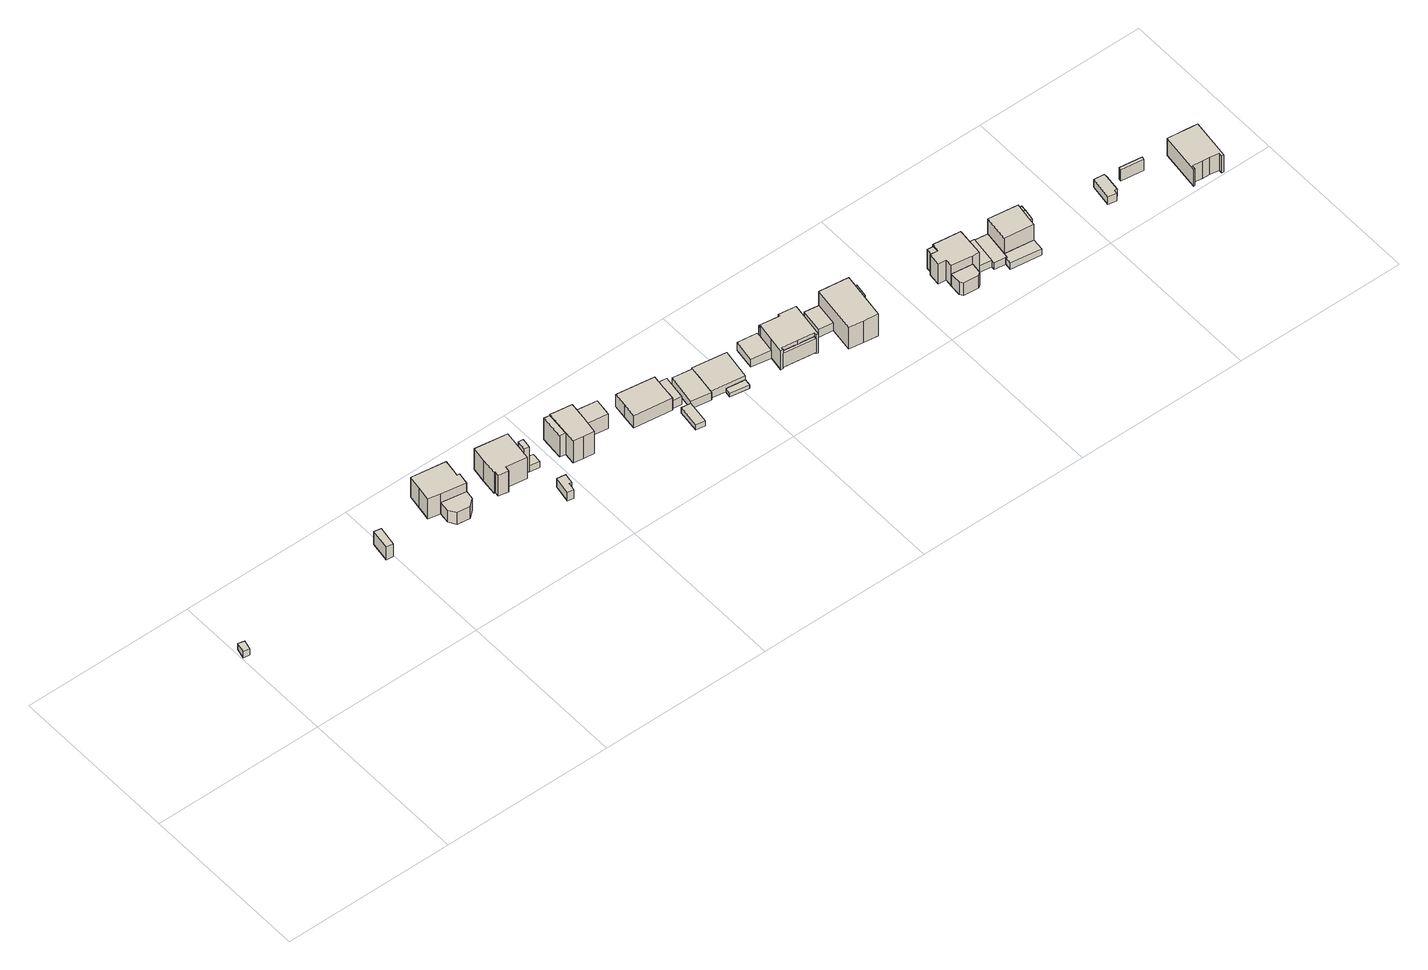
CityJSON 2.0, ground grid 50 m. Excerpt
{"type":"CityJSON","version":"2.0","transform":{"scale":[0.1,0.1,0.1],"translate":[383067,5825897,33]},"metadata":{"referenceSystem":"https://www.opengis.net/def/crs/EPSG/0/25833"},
"CityObjects":{
"building1":{"type":"Building","attributes":{"Gemeindeschluessel":"11000012","BezugspunktDach":"2200","function":"31001_2000","measuredHeight":2.15,"storeysAboveGround":1},"address":[{"country":"Germany","locality":"Berlin","thoroughfareNumber":"63 (1)","thoroughfareName":"Werdohler Weg"}],"geometry":[{"type":"Solid","lod":"1","boundaries":[[[[0,1,2,3]],[[4,5,6,7]],[[4,7,3,2]],[[5,4,2,1]],[[6,5,1,0]],[[7,6,0,3]]]]}]},
"building2":{"type":"Building","attributes":{"Gemeindeschluessel":"11000012","BezugspunktDach":"2200","function":"51009_1610","measuredHeight":5.29,"storeysAboveGround":0},"address":[{"country":"Germany","locality":"Berlin"}],"geometry":[{"type":"Solid","lod":"1","boundaries":[[[[8,9,10,11]],[[12,13,14,15]],[[12,15,11,10]],[[13,12,10,9]],[[14,13,9,8]],[[15,14,8,11]]]]}]},
"building3":{"type":"Building","attributes":{"Gemeindeschluessel":"11000012","function":"31001_1010"},"address":[{"country":"Germany","locality":"Berlin","thoroughfareNumber":"55","thoroughfareName":"Werdohler Weg"}],"children":["building3-1","building3-2"]},
"building3-1":{"type":"BuildingPart","attributes":{"BezugspunktDach":"2200","measuredHeight":7.58,"storeysAboveGround":2},"parents":["building3"],"geometry":[{"type":"MultiSurface","lod":"1","boundaries":[[[16,17,18,19,20,21,22,23,24,25]],[[26,27,28,29,30,31,32,33,34,35]],[[26,35,25,24]],[[27,26,24,23]],[[28,27,23,22]],[[29,28,22,21]],[[30,29,21,20]],[[31,30,20,19]],[[32,31,19,18]],[[33,32,18,17]],[[34,36,37,17,16]],[[35,34,16,25]],[[33,38,37,36,34]]]}]},
"building3-2":{"type":"BuildingPart","attributes":{"BezugspunktDach":"2200","measuredHeight":4.3,"storeysAboveGround":2},"parents":["building3"],"geometry":[{"type":"MultiSurface","lod":"1","boundaries":[[[39,40,41,37,36,42]],[[43,44,45,46,47,48]],[[43,48,42,36]],[[44,43,36,34,33]],[[45,44,37,41]],[[46,45,41,40]],[[47,46,40,39]],[[48,47,39,42]],[[33,34,36,37]]]}]},
"building4":{"type":"Building","attributes":{"Gemeindeschluessel":"11000012","BezugspunktDach":"2200","function":"31001_1010","measuredHeight":10.3,"storeysAboveGround":1},"address":[{"country":"Germany","locality":"Berlin","thoroughfareNumber":"53","thoroughfareName":"Werdohler Weg"}],"geometry":[{"type":"Solid","lod":"1","boundaries":[[[[49,50,51,52,53,54,55,56,57,58,59,60]],[[61,62,63,64,65,66,67,68,69,70,71,72]],[[61,72,60,59]],[[62,61,59,58]],[[63,62,58,57]],[[64,63,57,56]],[[65,64,56,55]],[[66,65,55,54]],[[67,66,54,53]],[[68,67,53,52]],[[69,68,52,51]],[[70,69,51,50]],[[71,70,50,49]],[[72,71,49,60]]]]}]},
"building5":{"type":"Building","attributes":{"Gemeindeschluessel":"11000012","BezugspunktDach":"2200","function":"31001_2000","measuredHeight":3.08,"storeysAboveGround":1},"address":[{"country":"Germany","locality":"Berlin","thoroughfareNumber":"51 (2)","thoroughfareName":"Werdohler Weg"}],"geometry":[{"type":"Solid","lod":"1","boundaries":[[[[73,74,75,76,77,78]],[[79,80,81,82,83,84]],[[79,84,78,77]],[[80,79,77,76]],[[81,80,76,75]],[[82,81,75,74]],[[83,82,74,73]],[[84,83,73,78]]]]}]},
"building6":{"type":"Building","attributes":{"Gemeindeschluessel":"11000012","BezugspunktDach":"2200","function":"51009_1610","measuredHeight":9.06,"storeysAboveGround":0},"address":[{"country":"Germany","locality":"Berlin"}],"geometry":[{"type":"Solid","lod":"1","boundaries":[[[[85,86,87,88]],[[89,90,91,92]],[[89,92,88,87]],[[90,89,87,86]],[[91,90,86,85]],[[92,91,85,88]]]]}]},
"building7":{"type":"Building","attributes":{"Gemeindeschluessel":"11000012","BezugspunktDach":"2200","function":"31001_2000","measuredHeight":2.2,"storeysAboveGround":1},"address":[{"country":"Germany","locality":"Berlin","thoroughfareNumber":"53 (2)","thoroughfareName":"Werdohler Weg"}],"geometry":[{"type":"Solid","lod":"1","boundaries":[[[[93,94,95,96]],[[97,98,99,100]],[[97,100,96,95]],[[98,97,95,94]],[[99,98,94,93]],[[100,99,93,96]]]]}]},
"building8":{"type":"Building","attributes":{"Gemeindeschluessel":"11000012","function":"31001_1010"},"address":[{"country":"Germany","locality":"Berlin","thoroughfareNumber":"51","thoroughfareName":"Werdohler Weg"}],"children":["building8-1","building8-2"]},
"building8-1":{"type":"BuildingPart","attributes":{"BezugspunktDach":"2200","measuredHeight":8.28,"storeysAboveGround":2},"parents":["building8"],"geometry":[{"type":"MultiSurface","lod":"1","boundaries":[[[101,102,103,104,105,106,107,108]],[[109,110,111,112,113,114,115,116]],[[109,116,108,107]],[[117,118,109,107,106]],[[111,110,106,105]],[[112,111,105,104]],[[113,112,104,103]],[[114,113,103,102]],[[115,114,102,101]],[[116,115,101,108]],[[110,109,118,117]]]}]},
"building8-2":{"type":"BuildingPart","attributes":{"BezugspunktDach":"2200","measuredHeight":7.64,"storeysAboveGround":2},"parents":["building8"],"geometry":[{"type":"Solid","lod":"1","boundaries":[[[[118,117,119,120]],[[121,110,109,122]],[[121,122,120,119]],[[110,121,119,117]],[[122,109,118,120]],[[109,110,117,118]]]]}]},
"building9":{"type":"Building","attributes":{"Gemeindeschluessel":"11000012","BezugspunktDach":"2200","function":"31001_2000","measuredHeight":5.16,"storeysAboveGround":1},"address":[{"country":"Germany","locality":"Berlin","thoroughfareNumber":"51 (1)","thoroughfareName":"Werdohler Weg"}],"geometry":[{"type":"Solid","lod":"1","boundaries":[[[[123,124,125,126]],[[112,127,128,113]],[[112,113,126,125]],[[127,112,125,124]],[[128,127,124,123]],[[113,128,123,126]]]]}]},
"building10":{"type":"Building","attributes":{"Gemeindeschluessel":"11000012","BezugspunktDach":"2200","function":"31001_1010","measuredHeight":5.41,"storeysAboveGround":1},"address":[{"country":"Germany","locality":"Berlin","thoroughfareNumber":"49","thoroughfareName":"Werdohler Weg"}],"geometry":[{"type":"Solid","lod":"1","boundaries":[[[[129,130,131,132,133,134]],[[135,136,137,138,139,140]],[[135,140,134,133]],[[136,135,133,132]],[[137,136,132,131]],[[138,137,131,130]],[[139,138,130,129]],[[140,139,129,134]]]]}]},
"building11":{"type":"Building","attributes":{"Gemeindeschluessel":"11000012","BezugspunktDach":"2200","function":"31001_2000","measuredHeight":1.91,"storeysAboveGround":1},"address":[{"country":"Germany","locality":"Berlin","thoroughfareNumber":"49 (2)","thoroughfareName":"Werdohler Weg"}],"geometry":[{"type":"Solid","lod":"1","boundaries":[[[[141,142,143,144]],[[145,146,147,148]],[[145,148,144,143]],[[146,145,143,142]],[[147,146,142,141]],[[148,147,141,144]]]]}]},
"building12":{"type":"Building","attributes":{"Gemeindeschluessel":"11000012","BezugspunktDach":"2200","function":"31001_2463","measuredHeight":2.74,"storeysAboveGround":1},"address":[{"country":"Germany","locality":"Berlin","thoroughfareNumber":"49 (1)","thoroughfareName":"Werdohler Weg"}],"geometry":[{"type":"Solid","lod":"1","boundaries":[[[[149,150,151,152]],[[153,154,155,156]],[[153,156,152,151]],[[154,153,151,150]],[[155,154,150,149]],[[156,155,149,152]]]]}]},
"building13":{"type":"Building","attributes":{"Gemeindeschluessel":"11000012","BezugspunktDach":"2200","function":"31001_2463","measuredHeight":2.81,"storeysAboveGround":1},"address":[{"country":"Germany","locality":"Berlin","thoroughfareNumber":"47 (1)","thoroughfareName":"Werdohler Weg"}],"geometry":[{"type":"Solid","lod":"1","boundaries":[[[[157,158,159,160]],[[161,162,163,164]],[[161,164,160,159]],[[162,161,159,158]],[[163,162,158,157]],[[164,163,157,160]]]]}]},
"building14":{"type":"Building","attributes":{"Gemeindeschluessel":"11000012","function":"31001_1010"},"address":[{"country":"Germany","locality":"Berlin","thoroughfareNumber":"47","thoroughfareName":"Werdohler Weg"}],"children":["building14-1","building14-2"]},
"building14-1":{"type":"BuildingPart","attributes":{"BezugspunktDach":"2200","measuredHeight":4,"storeysAboveGround":2},"parents":["building14"],"geometry":[{"type":"MultiSurface","lod":"1","boundaries":[[[165,166,167,168,169]],[[170,171,172,173,174]],[[170,174,169,168]],[[171,170,168,167]],[[172,171,167,166]],[[173,172,166,165]],[[174,175,176,177,173,165,169]],[[173,177,176,175]]]}]},
"building14-2":{"type":"BuildingPart","attributes":{"BezugspunktDach":"2200","measuredHeight":1.23,"storeysAboveGround":2},"parents":["building14"],"geometry":[{"type":"Solid","lod":"1","boundaries":[[[[178,177,176,179]],[[175,173,180,181]],[[175,181,179,176]],[[180,173,177,178]],[[181,180,178,179]],[[173,175,176,177]]]]}]},
"building15":{"type":"Building","attributes":{"Gemeindeschluessel":"11000012","BezugspunktDach":"2200","function":"31001_2000","measuredHeight":2.81,"storeysAboveGround":1},"address":[{"country":"Germany","locality":"Berlin","thoroughfareNumber":"45 (1)","thoroughfareName":"Werdohler Weg"}],"geometry":[{"type":"Solid","lod":"1","boundaries":[[[[182,183,184,185,186,187]],[[188,189,190,191,192,193]],[[188,193,187,186]],[[189,188,186,185]],[[190,189,185,184]],[[191,190,184,183]],[[192,191,183,182]],[[193,192,182,187]]]]}]},
"building16":{"type":"Building","attributes":{"Gemeindeschluessel":"11000012","BezugspunktDach":"2200","function":"51009_1610","measuredHeight":4.94,"storeysAboveGround":0},"address":[{"country":"Germany","locality":"Berlin"}],"geometry":[{"type":"Solid","lod":"1","boundaries":[[[[194,195,196,197]],[[198,199,200,201]],[[198,201,197,196]],[[199,198,196,195]],[[200,199,195,194]],[[201,200,194,197]]]]}]},
"building17":{"type":"Building","attributes":{"Gemeindeschluessel":"11000012","BezugspunktDach":"2200","function":"51009_1610","measuredHeight":5.99,"storeysAboveGround":0},"address":[{"country":"Germany","locality":"Berlin"}],"geometry":[{"type":"Solid","lod":"1","boundaries":[[[[202,203,204,205]],[[206,207,208,209]],[[206,209,205,204]],[[207,206,204,203]],[[208,207,203,202]],[[209,208,202,205]]]]}]},
"building18":{"type":"Building","attributes":{"Gemeindeschluessel":"11000012","BezugspunktDach":"2200","function":"31001_1010","measuredHeight":9.25,"storeysAboveGround":1},"address":[{"country":"Germany","locality":"Berlin","thoroughfareNumber":"45","thoroughfareName":"Werdohler Weg"}],"geometry":[{"type":"Solid","lod":"1","boundaries":[[[[210,211,212,213,214,215,216,217,218,219,220,221,222]],[[223,209,224,208,207,225,226,227,228,229,230,231,232]],[[223,232,222,221]],[[209,223,221,220]],[[224,209,220,219]],[[208,224,219,218]],[[207,208,218,217]],[[225,207,217,216]],[[226,225,216,215]],[[227,226,215,214]],[[228,227,214,213]],[[229,228,213,212]],[[230,229,212,211]],[[231,230,211,210]],[[232,231,210,222]]]]}]},
"building19":{"type":"Building","attributes":{"Gemeindeschluessel":"11000012","BezugspunktDach":"2200","function":"31001_2463","measuredHeight":2.79,"storeysAboveGround":1},"address":[{"country":"Germany","locality":"Berlin","thoroughfareNumber":"50 (1)","thoroughfareName":"Kamener Weg"}],"geometry":[{"type":"Solid","lod":"1","boundaries":[[[[233,234,235,236]],[[237,238,239,240]],[[237,240,236,235]],[[238,237,235,234]],[[239,238,234,233]],[[240,239,233,236]]]]}]},
"building20":{"type":"Building","attributes":{"Gemeindeschluessel":"11000012","function":"31001_1010"},"address":[{"country":"Germany","locality":"Berlin","thoroughfareNumber":"50","thoroughfareName":"Kamener Weg"},{"country":"Germany","locality":"Berlin","thoroughfareNumber":"43","thoroughfareName":"Werdohler Weg"}],"children":["building20-1","building20-2"]},
"building20-1":{"type":"BuildingPart","attributes":{"BezugspunktDach":"2200","measuredHeight":9.66,"storeysAboveGround":2},"parents":["building20"],"geometry":[{"type":"MultiSurface","lod":"1","boundaries":[[[241,242,243,244,245,246,247]],[[238,248,249,250,251,252,253]],[[238,253,247,246]],[[248,238,246,245]],[[249,248,245,244]],[[254,255,244,243]],[[250,249,255,256,257]],[[251,250,243,242]],[[252,251,242,241]],[[253,252,241,247]],[[257,256,255,254]]]}]},
"building20-2":{"type":"BuildingPart","attributes":{"BezugspunktDach":"2200","measuredHeight":3.91,"storeysAboveGround":2},"parents":["building20"],"geometry":[{"type":"Solid","lod":"1","boundaries":[[[[258,259,255,254]],[[256,260,261,257]],[[260,256,255,259]],[[261,260,259,258]],[[257,261,258,254]],[[257,254,255,256]]]]}]},
"building21":{"type":"Building","attributes":{"Gemeindeschluessel":"11000012","BezugspunktDach":"2200","function":"51009_1610","measuredHeight":6.83,"storeysAboveGround":0},"address":[{"country":"Germany","locality":"Berlin"}],"geometry":[{"type":"Solid","lod":"1","boundaries":[[[[262,263,264,265]],[[266,267,268,269]],[[266,269,265,264]],[[267,266,264,263]],[[268,267,263,262]],[[269,268,262,265]]]]}]},
"building22":{"type":"Building","attributes":{"Gemeindeschluessel":"11000012","function":"31001_1010"},"address":[{"country":"Germany","locality":"Berlin","thoroughfareNumber":"41","thoroughfareName":"Werdohler Weg"}],"children":["building22-1","building22-2"]},
"building22-1":{"type":"BuildingPart","attributes":{"BezugspunktDach":"2200","measuredHeight":9.99,"storeysAboveGround":2},"parents":["building22"],"geometry":[{"type":"MultiSurface","lod":"1","boundaries":[[[270,271,272,273,274,275,276,277,278,279,280,281]],[[282,283,284,285,286,287,288,289,290,291,292,293]],[[282,293,281,280]],[[283,282,280,279]],[[284,283,279,278]],[[285,284,278,277]],[[286,285,277,276]],[[287,286,276,275]],[[288,287,275,274]],[[289,288,274,273]],[[290,289,273,272]],[[294,295,296,272,271]],[[292,291,271,270]],[[293,292,270,281]],[[291,290,296,295,294]]]}]},
"building22-2":{"type":"BuildingPart","attributes":{"BezugspunktDach":"2200","measuredHeight":4.41,"storeysAboveGround":2},"parents":["building22"],"geometry":[{"type":"MultiSurface","lod":"1","boundaries":[[[297,298,299,296,295,300]],[[301,302,303,304,305,306]],[[301,306,300,295]],[[302,301,291,290,307]],[[303,302,296,299]],[[304,303,299,298]],[[305,304,298,297]],[[306,305,297,300]],[[307,290,291,295,296]]]}]},
"building23":{"type":"Building","attributes":{"Gemeindeschluessel":"11000012","BezugspunktDach":"2200","function":"31001_2463","measuredHeight":2.47,"storeysAboveGround":1},"address":[{"country":"Germany","locality":"Berlin","thoroughfareNumber":"41 (1)","thoroughfareName":"Werdohler Weg"}],"geometry":[{"type":"Solid","lod":"1","boundaries":[[[[308,309,310,311,312]],[[313,314,315,316,317]],[[313,317,312,311]],[[314,313,311,310]],[[315,314,310,309]],[[316,315,309,308]],[[317,316,308,312]]]]}]},
"building24":{"type":"Building","attributes":{"Gemeindeschluessel":"11000012","BezugspunktDach":"2200","function":"31001_2463","measuredHeight":2.43,"storeysAboveGround":1},"address":[{"country":"Germany","locality":"Berlin","thoroughfareNumber":"39 (1)","thoroughfareName":"Werdohler Weg"}],"geometry":[{"type":"Solid","lod":"1","boundaries":[[[[318,319,320,321,309,308,322]],[[316,315,323,324,325,326,327]],[[316,327,322,308]],[[315,316,308,309]],[[323,315,309,321]],[[324,323,321,320]],[[325,324,320,319]],[[326,325,319,318]],[[327,326,318,322]]]]}]},
"building25":{"type":"Building","attributes":{"Gemeindeschluessel":"11000012","function":"31001_1010"},"address":[{"country":"Germany","locality":"Berlin","thoroughfareNumber":"39","thoroughfareName":"Werdohler Weg"}],"children":["building25-1","building25-2","building25-3"]},
"building25-1":{"type":"BuildingPart","attributes":{"BezugspunktDach":"2200","measuredHeight":9.01,"storeysAboveGround":2},"parents":["building25"],"geometry":[{"type":"Solid","lod":"1","boundaries":[[[[328,329,330,331,332,333]],[[334,335,336,337,338,339]],[[334,339,333,332]],[[335,334,332,331]],[[336,335,331,330]],[[337,340,341,336,330,329]],[[338,337,329,328]],[[339,320,342,338,339,338,328,333]],[[336,341,340,337]],[[338,342,320,339]]]]}]},
"building25-2":{"type":"BuildingPart","attributes":{"BezugspunktDach":"2200","measuredHeight":2.3,"storeysAboveGround":2},"parents":["building25"],"geometry":[{"type":"Solid","lod":"1","boundaries":[[[[343,342,320,319,318,344]],[[345,346,339,338,347,348]],[[345,348,344,318]],[[346,345,318,319]],[[339,346,319,320]],[[347,338,342,343]],[[348,347,343,344]],[[338,339,320,342]]]]}]},
"building25-3":{"type":"BuildingPart","attributes":{"BezugspunktDach":"2200","measuredHeight":6.71,"storeysAboveGround":2},"parents":["building25"],"geometry":[{"type":"Solid","lod":"1","boundaries":[[[[349,350,341,340]],[[336,351,352,337]],[[336,337,336,341]],[[351,336,341,350]],[[352,351,350,349]],[[337,352,349,340]],[[340,341,336,337]]]]}]},
"building26":{"type":"Building","attributes":{"Gemeindeschluessel":"11000012","BezugspunktDach":"2200","function":"51009_1610","measuredHeight":6.62,"storeysAboveGround":0},"address":[{"country":"Germany","locality":"Berlin"}],"geometry":[{"type":"Solid","lod":"1","boundaries":[[[[350,353,354,341]],[[355,356,357,358]],[[355,358,341,354]],[[356,355,354,353]],[[357,356,353,350]],[[358,357,350,341]]]]}]},
"building27":{"type":"Building","attributes":{"Gemeindeschluessel":"11000012","BezugspunktDach":"2200","function":"31001_2463","measuredHeight":2.69,"storeysAboveGround":1},"address":[{"country":"Germany","locality":"Berlin","thoroughfareNumber":"35 (1)","thoroughfareName":"Werdohler Weg"}],"geometry":[{"type":"Solid","lod":"1","boundaries":[[[[359,360,361,362,363,364,365]],[[366,367,368,369,370,371,372]],[[366,372,365,364]],[[367,366,364,363]],[[368,367,363,362]],[[369,368,362,361]],[[370,369,361,360]],[[371,370,360,359]],[[372,371,359,365]]]]}]},
"building28":{"type":"Building","attributes":{"Gemeindeschluessel":"11000012","BezugspunktDach":"2200","function":"51009_1610","measuredHeight":4.13,"storeysAboveGround":0},"address":[{"country":"Germany","locality":"Berlin"}],"geometry":[{"type":"Solid","lod":"1","boundaries":[[[[373,374,375,376]],[[377,378,379,380]],[[377,380,376,375]],[[378,377,375,374]],[[379,378,374,373]],[[380,379,373,376]]]]}]},
"building29":{"type":"Building","attributes":{"Gemeindeschluessel":"11000012","BezugspunktDach":"2200","function":"31001_1010","measuredHeight":8.77,"storeysAboveGround":1},"address":[{"country":"Germany","locality":"Berlin","thoroughfareNumber":"33","thoroughfareName":"Werdohler Weg"}],"geometry":[{"type":"Solid","lod":"1","boundaries":[[[[381,382,383,384,385,386,387,388,389,390,391,392]],[[393,394,395,396,397,398,399,400,401,402,403,404]],[[393,404,392,391]],[[394,393,391,390]],[[395,394,390,389]],[[396,395,389,388]],[[397,396,388,387]],[[398,397,387,386]],[[399,398,386,385]],[[400,399,385,384]],[[401,400,384,383]],[[402,401,383,382]],[[403,402,382,381]],[[404,403,381,392]]]]}]}
},
"vertices":[
[22,286,30],[29,314,30],[11,319,30],[4,290,30],[11,319,8],[29,314,8],[22,286,8],[4,290,8],
[497,314,55],[506,371,55],[486,375,55],[477,317,55],[486,375,8],[506,371,8],[497,314,8],[477,317,8],
[674,347,83],[745,335,83],[750,363,83],[751,369,83],[743,370,83],[745,379,83],[751,421,83],[652,436,83],[646,395,83],[639,354,83],[646,395,11],[652,436,11],[751,421,11],[745,379,11],[743,370,11],[751,369,11],[750,363,11],[745,335,11],[674,347,11],[639,354,11],[674,347,53],[745,335,53],[745,335,29],
[683,296,53],[720,291,53],[741,308,53],[670,316,53],[674,347,10],[745,335,10],[741,308,10],[720,291,10],[683,296,10],[670,316,10],
[821,317,86],[819,304,86],[848,299,86],[850,313,86],[911,304,86],[913,318,86],[917,346,86],[917,349,86],[924,394,86],[830,408,86],[823,363,86],[817,317,86],[823,363,10],[830,408,10],[924,394,10],[917,349,10],[917,346,10],[913,318,10],[911,304,10],[850,313,10],[848,299,10],[819,304,10],[821,317,10],[817,317,10],
[958,182,40],[962,205,40],[969,203,40],[974,233,40],[949,237,40],[940,185,40],[949,237,9],[974,233,9],[969,203,9],[962,205,9],[958,182,9],[940,185,9],
[927,316,103],[931,344,103],[917,346,103],[913,318,103],[917,346,13],[931,344,13],[927,316,13],[913,318,13],
[956,311,34],[959,339,34],[931,344,34],[927,316,34],[931,344,12],[959,339,12],[956,311,12],[927,316,12],
[1060,268,89],[1090,264,89],[1098,316,89],[1104,367,89],[1073,371,89],[1041,376,89],[1034,306,89],[1030,273,89],[1034,306,9],[1041,376,9],[1073,371,9],[1104,367,9],[1098,316,9],[1090,264,9],[1060,268,9],[1030,273,9],[1041,376,86],[1034,306,86],
[1024,378,86],[1017,309,86],[1024,378,9],[1017,309,9],
[1168,306,61],[1175,357,61],[1104,367,61],[1098,316,61],[1175,357,9],[1168,306,9],
[1327,253,53],[1332,294,53],[1337,334,53],[1227,350,53],[1222,309,53],[1217,268,53],[1222,309,9],[1227,350,9],[1337,334,9],[1332,294,9],[1327,253,9],[1217,268,9],
[1355,161,29],[1364,228,29],[1337,232,29],[1329,166,29],[1337,232,10],[1364,228,10],[1355,161,10],[1329,166,10],
[1357,254,36],[1367,324,36],[1336,328,36],[1328,258,36],[1336,328,8],[1367,324,8],[1357,254,8],[1328,258,8],
[1422,219,36],[1435,308,36],[1378,317,36],[1364,228,36],[1378,317,8],[1435,308,8],[1422,219,8],[1364,228,8],
[1521,210,34],[1535,298,34],[1437,313,34],[1430,269,34],[1423,225,34],[1430,269,8],[1437,313,8],[1535,298,8],[1521,210,8],[1423,225,8],[1466,218,8],[1466,218,20],[1521,210,20],
[1518,190,20],[1463,199,20],[1518,190,8],[1463,199,8],
[1622,233,36],[1630,286,36],[1631,292,36],[1630,299,36],[1574,306,36],[1565,242,36],[1574,306,7],[1630,299,7],[1631,292,7],[1630,286,7],[1622,233,7],[1565,242,7],
[1715,174,64],[1715,182,64],[1622,195,64],[1622,187,64],[1622,195,14],[1715,182,14],[1715,174,14],[1622,187,14],
[1685,278,69],[1686,284,69],[1631,292,69],[1630,286,69],[1631,292,9],[1686,284,9],[1685,278,9],[1630,286,9],
[1622,187,78],[1622,195,78],[1669,188,78],[1715,182,78],[1715,174,78],[1721,173,78],[1736,277,78],[1686,284,78],[1685,278,78],[1682,278,78],[1630,286,78],[1622,233,78],[1615,188,78],[1622,233,9],[1682,278,9],[1736,277,9],[1721,173,9],[1715,174,9],[1715,182,9],[1669,188,9],[1622,195,9],[1622,187,9],[1615,188,9],
[1796,207,36],[1805,273,36],[1764,279,36],[1755,212,36],[1764,279,8],[1805,273,8],[1796,207,8],[1755,212,8],
[1828,130,87],[1870,124,87],[1884,222,87],[1890,262,87],[1847,268,87],[1805,273,87],[1786,136,87],[1847,268,8],[1890,262,8],[1884,222,8],[1870,124,8],[1828,130,8],[1786,136,8],[1884,222,48],[1890,262,48],[1890,262,9],[1884,222,9],
[1906,218,48],[1912,259,48],[1912,259,9],[1906,218,9],
[2116,194,79],[2118,216,79],[2101,217,79],[2099,196,79],[2101,217,11],[2118,216,11],[2116,194,11],[2099,196,11],
[2112,159,84],[2110,136,84],[2170,128,84],[2190,126,84],[2198,206,84],[2198,208,84],[2118,218,84],[2118,216,84],[2116,194,84],[2099,196,84],[2093,196,84],[2089,161,84],[2093,196,10],[2099,196,10],[2116,194,10],[2118,216,10],[2118,218,10],[2198,208,10],[2198,206,10],[2190,126,10],[2170,128,10],[2110,136,10],[2112,159,10],[2089,161,10],[2110,136,31],[2110,136,54],[2170,128,54],
[2114,94,54],[2158,89,54],[2166,95,54],[2107,103,54],[2110,136,9],[2170,128,9],[2166,95,9],[2158,89,9],[2114,94,9],[2107,103,9],[2170,128,35],
[2225,121,35],[2236,199,35],[2236,201,35],[2198,206,35],[2190,126,35],[2198,206,11],[2236,201,11],[2236,199,11],[2225,121,11],[2190,126,11],
[2257,106,35],[2260,105,35],[2262,119,35],[2272,194,35],[2224,110,35],[2272,194,11],[2262,119,11],[2260,105,11],[2257,106,11],[2224,110,11],
[2347,108,90],[2351,134,90],[2356,168,90],[2358,182,90],[2272,194,90],[2262,119,90],[2272,194,12],[2358,182,12],[2356,168,12],[2351,134,12],[2347,108,12],[2262,119,12],[2351,134,79],[2356,168,79],[2347,108,35],
[2343,73,35],[2254,85,35],[2257,106,12],[2260,105,12],[2343,73,12],[2254,85,12],
[2362,133,79],[2367,166,79],[2367,166,12],[2362,133,12],
[2369,181,79],[2358,182,79],[2358,182,13],[2369,181,13],[2367,166,13],[2356,168,13],
[2597,94,40],[2598,105,40],[2606,104,40],[2612,150,40],[2613,161,40],[2582,165,40],[2572,98,40],[2582,165,13],[2613,161,13],[2612,150,13],[2606,104,13],[2598,105,13],[2597,94,13],[2572,98,13],
[2710,128,55],[2712,136,55],[2646,145,55],[2645,137,55],[2646,145,14],[2712,136,14],[2710,128,14],[2645,137,14],
[2776,12,74],[2777,23,74],[2806,19,74],[2827,17,74],[2854,13,74],[2853,3,74],[2859,2,74],[2874,121,74],[2840,125,74],[2820,128,74],[2787,132,74],[2772,12,74],[2787,132,12],[2820,128,12],[2840,125,12],[2874,121,12],[2859,2,12],[2853,3,12],[2854,13,12],[2827,17,12],[2806,19,12],[2777,23,12],[2776,12,12],[2772,12,12]
]}
